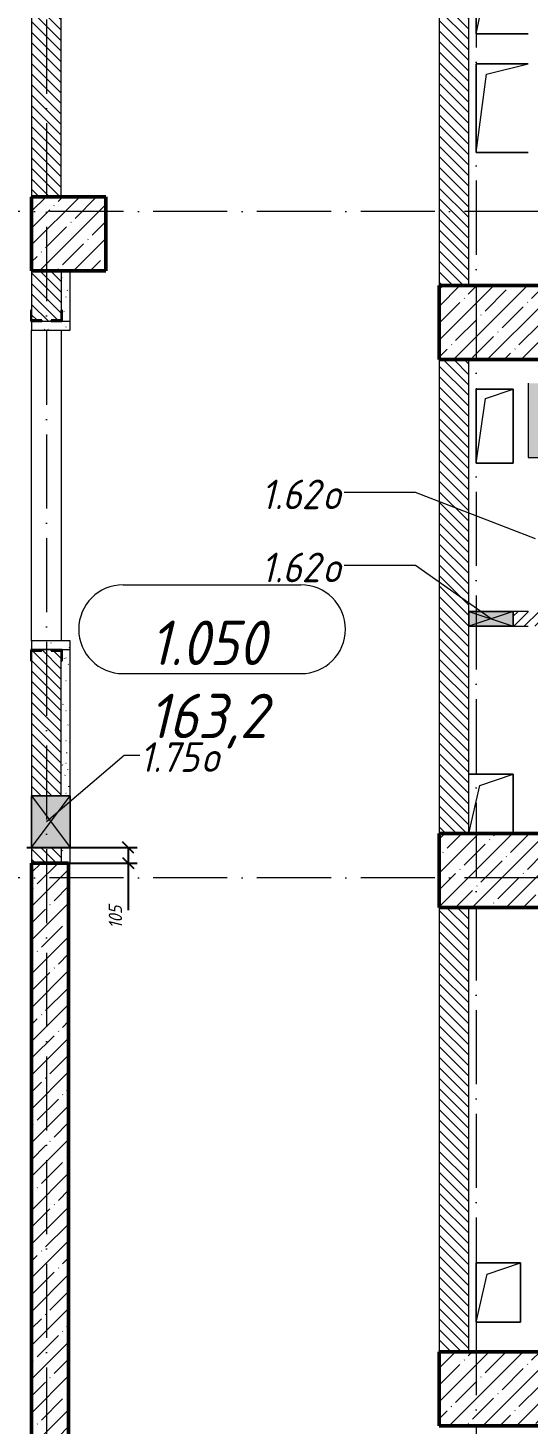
# Model space of a CAD drawing. Header units: millimetres. Extents: x -12989 to 629078, y -109036 to 555275.
# Drawn here: x 587739 to 591113, y 325284 to 334713 of the extents above; entities that cross this region are included whole.
import ezdxf

# ---------------------------------------------------------------- set-up
doc = ezdxf.new("R2010")
doc.units = ezdxf.units.MM
doc.linetypes.add('50_200_ШТРИХ_1Т_ш5_п1_п1_', pattern=[700, 500, -100, 0, -100])
for name, color, linetype, lineweight in [('A-____-____-DIMS', 7, 'Continuous', 9), ('A-DETL-GENF-OTLN', 7, 'Continuous', 9), ('A-FLOR-____-OTLN', 7, 'Continuous', 9), ('A-GENM-____-MCUT', 7, 'Continuous', 25), ('A-GENM-____-OTLN', 7, 'Continuous', 9), ('A-GENM-____-OTLN-1', 7, 'Continuous', 25), ('A-GLAZ-____-IDEN', 7, 'Continuous', 9), ('A-GLAZ-____-OTLN', 7, 'Continuous', 9), ('A-WALL-____-MCUT', 7, 'Continuous', 13), ('A-WALL-____-MCUT-2', 7, 'Continuous', 50), ('A-WALL-____-PATT-1', 7, 'Continuous', 9), ('A-WALL-FNSH-MCUT-1', 7, 'Continuous', 9), ('I-WALL-____-OTLN', 7, 'Continuous', 9), ('S-COLS-____-MCUT', 7, 'Continuous', 50), ('S-COLS-____-OTLN', 7, 'Continuous', 9), ('S-GRID-____-OTLN-1', 7, '50_200_ШТРИХ_1Т_ш5_п1_п1_', 9)]:
    doc.layers.add(name, color=color, linetype=linetype, lineweight=lineweight)
doc.layers.add('A-AREA-IDEN-1', color=7, linetype='Continuous', lineweight=9, true_color=0xaaaaaa)
doc.layers.add('A-WALL-____-PATT-2', color=7, linetype='Continuous', lineweight=9, true_color=0x787878)
doc.styles.add('ISOCPEUR_I', font='isocpeui.ttf', dxfattribs={"width": 0.9, "height": 2.5})
doc.styles.add('ISOCPEUR_I_11', font='isocpeui.ttf', dxfattribs={"width": 0.9, "height": 200})
doc.styles.add('ISOCPEUR_I_7', font='isocpeui.ttf', dxfattribs={"width": 0.9, "height": 90})
doc.dimstyles.new('ISO-1_8_0_9К_СРЕДНИЙ_Кладочные_1', dxfattribs={"dimscale": 304.8, "dimtxt": 89.638306, "dimasz": 0.246063, "dimexe": 0.19685, "dimexo": 0, "dimgap": 0, "dimtad": 1, "dimdec": 3, "dimrnd": 0.001, "dimdsep": 46, "dimtxsty": 'ISOCPEUR_I_7', "dimblk1": 'OBLIQUE', "dimblk2": 'OBLIQUE', "dimsah": 1, "dimcen": 0.09, "dimdle": 0.19685, "dimazin": 0, "dimtfac": 1, "dimtdec": 4, "dimtix": 1, "dimtmove": 0, "dimatfit": 3, "dimfxl": 1, "dimtvp": 1, "dimtolj": 1, "dimtzin": 0, "dimarcsym": 2})
pattern_1 = [(135, (513013.31, 265891.49), (-35.35534, -35.35534), [])]
pattern_2 = [(0, (513013.31, 265891.49), (203.2, 50.8), [3.353, -149.047, 3.353, -149.047, -812.8]), (0, (513013.31, 265891.49), (203.2, 50.8), [-304.8, 3.353, -301.447, 3.353, -149.047, -355.6]), (0, (513013.31, 265891.49), (203.2, 50.8), [-762, 3.353, -98.247, 3.353, -250.647]), (120, (513089.51, 265916.89), (-145.59409, 150.576362), [3.353, -149.047, 3.353, -149.047, -812.8]), (120, (513089.51, 265916.89), (-145.59409, 150.576362), [-304.8, 3.353, -301.447, 3.353, -149.047, -355.6]), (120, (513089.51, 265916.89), (-145.59409, 150.576362), [-762, 3.353, -98.247, 3.353, -250.647]), (240, (513114.91, 266018.49), (-57.60591, -201.376362), [3.353, -149.047, 3.353, -149.047, -812.8]), (240, (513114.91, 266018.49), (-57.60591, -201.376362), [-304.8, 3.353, -301.447, 3.353, -149.047, -355.6]), (240, (513114.91, 266018.49), (-57.60591, -201.376362), [-762, 3.353, -98.247, 3.353, -250.647])]

# ---------------------------------------------------------------- blocks, each defined once
blk = doc.blocks.new('BSC_Колонна _Прямоугольная - 500х700-V128-АР1_План отверстий 1 этажа в осях 1-64_Ю-ЯЯ')
at = {"layer": 'S-COLS-____-OTLN'}
h = blk.add_hatch(dxfattribs=at)
h.set_pattern_fill('FP_139', color=256, style=0, pattern_type=2)
h.set_pattern_definition([(315, (-63131.04, 77850), (114.04925, 114.04925), []), (315, (-63131.04, 77735.95), (114.04925, 114.04925), [201.613, -40.323, 3.353, -36.97])])
h.paths.add_polyline_path([(-250, 350), (-250, -350), (250, -350), (250, 350)], flags=0)
at = {"layer": 'S-COLS-____-MCUT'}
for p, q in [((250, 350), (-250, 350)), ((-250, 350), (-250, -350)), ((250, -350), (250, 350)), ((-250, -350), (250, -350))]:
    blk.add_line(p, q, dxfattribs=at)
blk = doc.blocks.new('BSC_Колонна _Прямоугольная - 500х700-V148-АР1_План отверстий 1 этажа в осях 1-64_Ю-ЯЯ')
at = {"layer": 'S-COLS-____-OTLN'}
h = blk.add_hatch(dxfattribs=at)
h.set_pattern_fill('FP_160', color=256, style=0, pattern_type=2)
h.set_pattern_definition([(315, (-59631.04, 77850), (114.04925, 114.04925), []), (315, (-59631.04, 77735.95), (114.04925, 114.04925), [201.613, -40.323, 3.353, -36.97])])
h.paths.add_polyline_path([(-250, 350), (-250, -350), (250, -350), (250, 350)], flags=0)
at = {"layer": 'S-COLS-____-MCUT'}
for p, q in [((250, 350), (-250, 350)), ((-250, 350), (-250, -350)), ((250, -350), (250, 350)), ((-250, -350), (250, -350))]:
    blk.add_line(p, q, dxfattribs=at)
blk = doc.blocks.new('BSC_Колонна _Прямоугольная - 500х700-V151-АР1_План отверстий 1 этажа в осях 1-64_Ю-ЯЯ')
at = {"layer": 'S-COLS-____-OTLN'}
h = blk.add_hatch(dxfattribs=at)
h.set_pattern_fill('FP_163', color=256, style=0, pattern_type=2)
h.set_pattern_definition([(315, (-66831.04, 77850), (114.04925, 114.04925), []), (315, (-66831.04, 77735.95), (114.04925, 114.04925), [201.613, -40.323, 3.353, -36.97])])
h.paths.add_polyline_path([(-250, -350), (250, -350), (250, 350), (-250, 350), (-250, 95.4)], flags=0)
at = {"layer": 'S-COLS-____-MCUT'}
for p, q in [((250, 350), (-250, 350)), ((-250, 350), (-250, -350)), ((250, -350), (250, 350)), ((-250, -350), (250, -350))]:
    blk.add_line(p, q, dxfattribs=at)
blk = doc.blocks.new('BSC_Колонна _Прямоугольная - 500х500-V166-АР1_План отверстий 1 этажа в осях 1-64_Ю-ЯЯ')
at = {"layer": 'S-COLS-____-OTLN'}
h = blk.add_hatch(dxfattribs=at)
h.set_pattern_fill('FP_178', color=256, style=0, pattern_type=2)
h.set_pattern_definition([(45, (-75000, -67431.04), (-114.04925, 114.04925), []), (45, (-74885.95, -67431.04), (-114.04925, 114.04925), [201.613, -40.323, 3.353, -36.97])])
h.paths.add_polyline_path([(-250, -250), (250, -250), (250, 250), (-250, 250)], flags=0)
at = {"layer": 'S-COLS-____-MCUT'}
for p, q in [((250, 250), (-250, 250)), ((-250, 250), (-250, -250)), ((250, -250), (250, 250)), ((-250, -250), (250, -250))]:
    blk.add_line(p, q, dxfattribs=at)
blk = doc.blocks.new('Фахверк_СКБ_Уголок - 200_3600-27915153-АР1_План отверстий 1 этажа в осях 1-64_Ю-ЯЯ')
at = {"layer": 'A-GENM-____-MCUT'}
for p, q in [((125, 156), (50, 156)), ((50, 156), (50, 150)), ((50, 150), (119, 150)), ((119, 150), (119, 81)), ((125, 81), (125, 156)), ((119, 81), (125, 81)), ((125, 19), (119, 19)), ((119, 19), (119, -50)), ((125, -56), (125, 19)), ((119, -50), (50, -50)), ((50, -50), (50, -56)), ((50, -56), (125, -56))]:
    blk.add_line(p, q, dxfattribs=at)
blk = doc.blocks.new('154_Стойка_СКБ_Уголок - СМ-2590_200-37111837-АР1_План отверстий 1 этажа в осях 1-64_Ю-ЯЯ')
at = {"layer": 'A-GENM-____-MCUT'}
for p, q in [((125, 156), (125, 81)), ((200, 156), (125, 156)), ((131, 81), (131, 150)), ((131, 150), (200, 150)), ((200, 150), (200, 156)), ((125, 81), (131, 81)), ((131, 19), (125, 19)), ((125, 19), (125, -56)), ((131, -50), (131, 19)), ((125, -56), (200, -56)), ((200, -50), (131, -50)), ((200, -56), (200, -50))]:
    blk.add_line(p, q, dxfattribs=at)
blk = doc.blocks.new('Стойка_Влож_Полоса боковая - Полоса-28213942-АР1_План отверстий 1 этажа в осях 1-64_Ю-ЯЯ')
at = {"layer": 'A-GENM-____-OTLN'}
for p, q in [((-5, 60), (0, 60)), ((-5, -60), (-5, 60)), ((0, 31), (0, -31)), ((0, -60), (-5, -60))]:
    blk.add_line(p, q, dxfattribs=at)
blk = doc.blocks.new('AR_Отверстие Ниша - Лючок-32402957-АР1_План отверстий 1 этажа в осях 1-64_Ю-ЯЯ')
at = {"layer": 'A-GLAZ-____-OTLN'}
blk.add_hatch(color=256, dxfattribs=at).paths.add_polyline_path([(-250, 47), (-250, -50), (250, -50), (250, 50), (-250, 50)], flags=0)
for p, q in [((250, 50), (-250, 50)), ((-250, 50), (-250, -50)), ((-250, -50), (250, -50))]:
    blk.add_line(p, q, dxfattribs=at)
blk = doc.blocks.new('AR_Отверстие прямоугольное _в плите_ - AR_Отверстие прямоугольное _в плите_-V185-АР1_План отверстий 1 этажа в осях 1-64_Ю-ЯЯ')
at = {"layer": 'A-GENM-____-OTLN'}
for p, q in [((125, 250), (-125, 250)), ((-125, 250), (-125, -250)), ((-62.5, 187.5), (125, 250)), ((125, -250), (125, 250)), ((-125, -250), (-62.5, 187.5)), ((-125, -250), (125, -250))]:
    blk.add_line(p, q, dxfattribs=at)
blk = doc.blocks.new('AR_Отверстие прямоугольное _в плите_ - AR_Отверстие прямоугольное _в плите_-V235-АР1_План отверстий 1 этажа в осях 1-64_Ю-ЯЯ')
at = {"layer": 'A-GENM-____-OTLN'}
for p, q in [((175, 250), (-175, 250)), ((-175, 250), (-175, -250)), ((-87.5, 162.5), (175, 250)), ((-175, -250), (-87.5, 162.5)), ((-175, -250), (175, -250))]:
    blk.add_line(p, q, dxfattribs=at)
blk = doc.blocks.new('AR_Отверстие прямоугольное _в плите_ - AR_Отверстие прямоугольное _в плите_-30552533-АР1_План отверстий 1 этажа в осях 1-64_Ю-ЯЯ')
at = {"layer": 'A-GENM-____-OTLN'}
for p, q in [((175, 300), (-175, 300)), ((-175, 300), (-175, -300)), ((-105, 230), (175, 300)), ((-175, -300), (-105, 230)), ((-175, -300), (175, -300))]:
    blk.add_line(p, q, dxfattribs=at)
blk = doc.blocks.new('AR_Отверстие прямоугольное _в плите_ - AR_Отверстие прямоугольное _в плите_-30552629-АР1_План отверстий 1 этажа в осях 1-64_Ю-ЯЯ')
at = {"layer": 'A-GENM-____-OTLN'}
for p, q in [((150, 200), (-150, 200)), ((-75, 125), (150, 200)), ((150, -200), (150, 200)), ((-150, -200), (-75, 125))]:
    blk.add_line(p, q, dxfattribs=at)
blk = doc.blocks.new('AR_Отверстие прямоугольное _в плите_ - AR_Отверстие прямоугольное _в плите_-V241-АР1_План отверстий 1 этажа в осях 1-64_Ю-ЯЯ')
at = {"layer": 'A-GENM-____-OTLN'}
for p, q in [((150, 200), (-150, 200)), ((-150, 200), (-150, -200)), ((-75, 125), (150, 200)), ((150, -200), (150, 200)), ((-150, -200), (-75, 125)), ((-150, -200), (150, -200))]:
    blk.add_line(p, q, dxfattribs=at)
blk = doc.blocks.new('AR_Отверстие прямоугольное _в стене__БезПР - AR_Отверстие прямоугольное _в стене__БезПР-37119476-АР1_План отверстий 1 этажа в осях 1-64_Ю-ЯЯ')
at = {"layer": 'A-GLAZ-____-OTLN'}
blk.add_hatch(color=256, dxfattribs=at).paths.add_polyline_path([(175, 100), (-175, 100), (-175, -160), (175, -160)], flags=0)
at = {"layer": 'A-DETL-GENF-OTLN'}
for p, q in [((-175, -160), (-175, 100)), ((-175, 100), (175, 100)), ((175, 100), (-175, -160)), ((-175, 100), (175, -160)), ((175, 100), (-175, 100)), ((-175, 100), (-175, -160)), ((175, 100), (175, -160)), ((175, -160), (175, 100)), ((175, -160), (-175, -160)), ((-175, -160), (175, -160))]:
    blk.add_line(p, q, dxfattribs=at)
blk = doc.blocks.new('AR_Отверстие прямоугольное _в стене__БезПР - AR_Отверстие прямоугольное _в стене__БезПР-36427571-АР1_План отверстий 1 этажа в осях 1-64_Ю-ЯЯ')
at = {"layer": 'A-GLAZ-____-OTLN'}
blk.add_hatch(color=256, dxfattribs=at).paths.add_polyline_path([(150, -50), (150, 50), (-150, 50), (-150, -50)], flags=0)
at = {"layer": 'A-DETL-GENF-OTLN'}
for p, q in [((-150, -50), (-150, 50)), ((-150, 50), (150, 50)), ((150, 50), (-150, -50)), ((-150, 50), (150, -50)), ((150, 50), (-150, 50)), ((-150, 50), (-150, -50)), ((150, 50), (150, -50)), ((150, -50), (150, 50)), ((150, -50), (-150, -50)), ((-150, -50), (150, -50))]:
    blk.add_line(p, q, dxfattribs=at)
at = {"layer": 'A-GLAZ-____-OTLN'}
blk.add_line((150, 50), (-150, 50), dxfattribs=at)
blk = doc.blocks.new('_Oblique')
at = {"color": 0, "linetype": 'ByBlock', "lineweight": -2}
blk.add_line((-0.5, -0.5), (0.5, 0.5), dxfattribs=at)
blk = doc.blocks.new('*D5619')
at = {"layer": 'A-____-____-DIMS', "color": 0, "lineweight": -2, "transparency": 16777216}
for p, q in [((587730.7, 329177.5), (588475, 329177.5)), ((588415, 329177.5), (588415, 329012.5)), ((588013.3, 329072.5), (588475, 329072.5)), ((588415, 329072.5), (588415, 328754.9))]:
    blk.add_line(p, q, dxfattribs=at)
at = {"layer": 'Defpoints', "color": 0, "transparency": 16777216}
for p in [(587730.7, 329177.5), (588415, 329177.5), (588013.3, 329072.5)]:
    blk.add_point(p, dxfattribs=at)
at = {"layer": 'A-____-____-DIMS', "color": 0, "lineweight": -2, "transparency": 16777216, "xscale": 75, "yscale": 75, "zscale": 75}
for p, rotation in [((588415, 329177.5), 90), ((588415, 329072.5), 270)]:
    blk.add_blockref('_Oblique', p, dxfattribs=dict(at, rotation=rotation))
at = {"layer": 'A-____-____-DIMS', "color": 0, "transparency": 16777216, "insert": (588283.6, 328630.8), "char_height": 90, "width": 368.207, "attachment_point": 1, "rotation": 90, "line_spacing_factor": 1.149209, "style": 'ISOCPEUR_I_7'}
blk.add_mtext('\\A1;105', dxfattribs=at)
blk = doc.blocks.new('AAR_СКБ_Марка_помещения_1_5 ммп - Номер _ Площадь-27962135-АИ_План этажа_Стены_1')
at = {"layer": 'A-AREA-IDEN-1'}
for p, q in [((-2.987, 3), (3.013, 3)), ((-2.987, 0), (3.013, 0))]:
    blk.add_line(p, q, dxfattribs=at)
for centre, start, end in [((-2.987, 1.5), 90, 270), ((3.013, 1.5), 270, 90)]:
    blk.add_arc(centre, 1.5, start, end, dxfattribs=at)

msp = doc.modelspace()

# ---------------------------------------------------------------- hatches: boundary and pattern name
at = {"layer": 'A-WALL-____-PATT-1'}
h = msp.add_hatch(dxfattribs=at)
h.set_pattern_fill('FP_6', color=256, style=0, pattern_type=2)
h.set_pattern_definition(pattern_1)
h.paths.add_polyline_path([(587963.3109, 333572.5335), (587963.3109, 335772.5335), (587763.3109, 335772.5335), (587763.3109, 333572.5335)], flags=0)
h = msp.add_hatch(dxfattribs=at)
h.set_pattern_fill('FP_6', color=256, style=0, pattern_type=2)
h.set_pattern_definition(pattern_1)
h.paths.add_polyline_path([(590513.3109, 332972.5335), (590713.3109, 332972.5335), (590713.3109, 335772.5335), (590513.3109, 335772.5335)], flags=0)
h = msp.add_hatch(dxfattribs=at)
h.set_pattern_fill('FP_6', color=256, style=0, pattern_type=2)
h.set_pattern_definition(pattern_1)
h.paths.add_polyline_path([(587763.3109, 329072.5335), (587963.3109, 329072.5335), (587963.3109, 329177.5335), (587763.3109, 329177.5335)], flags=0)
h.paths.add_polyline_path([(587900.1165, 329527.5335), (587963.3109, 329527.5335), (587963.3109, 330506.5335), (587894.3109, 330506.5335), (587894.3109, 330512.5335), (587832.3109, 330512.5335), (587832.3109, 330506.5335), (587763.3109, 330506.5335), (587763.3109, 329527.5335)], flags=0)
h.paths.add_polyline_path([(587894.3109, 332732.5335), (587894.3109, 332738.5335), (587963.3109, 332738.5335), (587963.3109, 333072.5335), (587763.3109, 333072.5335), (587763.3109, 332738.5335), (587832.3109, 332738.5335), (587832.3109, 332732.5335)], flags=0)
h = msp.add_hatch(dxfattribs=at)
h.set_pattern_fill('FP_6', color=256, style=0, pattern_type=2)
h.set_pattern_definition(pattern_1)
h.paths.add_polyline_path([(590513.3109, 329272.5335), (590713.3109, 329272.5335), (590713.3109, 332472.5335), (590513.3109, 332472.5335), (590513.3109, 329573.2899)], flags=0)
h = msp.add_hatch(dxfattribs=at)
h.set_pattern_fill('FP_5', color=256, style=0, pattern_type=2)
h.set_pattern_definition([(45, (513013.31, 265891.49), (-35.35534, 35.35534), [])])
h.paths.add_polyline_path([(596413.3109, 330672.5335), (596413.3109, 330772.5335), (593463.3109, 330772.5335), (593463.3109, 330672.5335), (594302.9329, 330672.5335)], flags=0)
h.paths.add_polyline_path([(592535.4322, 330672.5335), (593413.3109, 330672.5335), (593413.3109, 330675.5335), (593460.3109, 330675.5335), (593460.3109, 330769.5335), (593413.3109, 330769.5335), (593413.3109, 330772.5335), (591013.3109, 330772.5335), (591013.3109, 330672.5335), (591213.3109, 330672.5335)], flags=0)
h = msp.add_hatch(dxfattribs=at)
h.set_pattern_fill('FP_13', color=256, style=0, pattern_type=2)
h.set_pattern_definition([(45, (513013.31, 265891.49), (-114.04925, 114.04925), []), (45, (513127.36, 265891.49), (-114.04925, 114.04925), [201.612, -40.322, 3.353, -36.97])])
h.paths.add_polyline_path([(587763.3109, 321022.5335), (588013.3109, 321022.5335), (588013.3109, 329072.5335), (587763.3109, 329072.5335), (587763.3109, 321500.8644)], flags=0)
h = msp.add_hatch(dxfattribs=at)
h.set_pattern_fill('FP_6', color=256, style=0, pattern_type=2)
h.set_pattern_definition(pattern_1)
h.paths.add_polyline_path([(590713.3109, 325772.5335), (590713.3109, 328772.5335), (590513.3109, 328772.5335), (590513.3109, 325772.5335)], flags=0)
at = {"layer": 'A-WALL-____-PATT-2'}
h = msp.add_hatch(dxfattribs=at)
h.set_pattern_fill('FP_187', color=256, style=0, pattern_type=2)
h.set_pattern_definition(pattern_2)
h.paths.add_polyline_path([(587963.3109, 329072.5335), (588023.3109, 329072.5335), (588023.3109, 329177.5335), (587963.3109, 329177.5335)], flags=0)
h.paths.add_polyline_path([(588023.3109, 329527.5335), (588023.3109, 330512.5335), (587969.3109, 330512.5335), (587969.3109, 330437.5335), (587963.3109, 330437.5335), (587963.3109, 329527.5335), (588004.3526, 329527.5335)], flags=0)
h.paths.add_polyline_path([(588023.3109, 332732.5335), (588023.3109, 333072.5335), (587963.3109, 333072.5335), (587963.3109, 332807.5335), (587969.3109, 332807.5335), (587969.3109, 332732.5335)], flags=0)
h = msp.add_hatch(dxfattribs=at)
h.set_pattern_fill('FP_187', color=256, style=0, pattern_type=2)
h.set_pattern_definition(pattern_2)
h.paths.add_polyline_path([(587969.3109, 332672.5335), (588023.3109, 332672.5335), (588023.3109, 332732.5335), (587763.3109, 332732.5335), (587763.3109, 332672.5335), (587963.3109, 332672.5335)], flags=0)
h = msp.add_hatch(dxfattribs=at)
h.set_pattern_fill('FP_187', color=256, style=0, pattern_type=2)
h.set_pattern_definition(pattern_2)
h.paths.add_polyline_path([(587763.3109, 330512.5335), (587803.3109, 330512.5335), (587803.3109, 330517.5335), (587923.3109, 330517.5335), (587923.3109, 330512.5335), (588023.3109, 330512.5335), (588023.3109, 330572.5335), (587763.3109, 330572.5335)], flags=0)

# ---------------------------------------------------------------- linework, layer by layer
at = {"layer": 'A-FLOR-____-OTLN'}
for p, q in [((590763.3109, 334672.5335), (590763.3109, 335172.5335)), ((591113.3109, 334672.5335), (590763.3109, 334672.5335)), ((590763.3109, 334470.1677), (591113.3109, 334470.1677)), ((590763.3109, 333870.1677), (590763.3109, 334470.1677)), ((591113.3109, 333870.1677), (590763.3109, 333870.1677)), ((590763.3113, 332272.186), (591013.3113, 332272.186)), ((590763.3113, 331772.186), (590763.3113, 332272.186)), ((591013.3113, 332272.186), (591013.3113, 331772.186)), ((591013.3113, 331772.186), (590763.3113, 331772.186)), ((590713.3109, 329672.5335), (591013.3109, 329672.5335)), ((591013.3109, 329672.5335), (591013.3109, 329272.5335)), ((590763.3109, 326372.5335), (591063.3109, 326372.5335)), ((590763.3109, 325972.5335), (590763.3109, 326372.5335)), ((591063.3109, 326372.5335), (591063.3109, 325972.5335)), ((591063.3109, 325972.5335), (590763.3109, 325972.5335))]:
    msp.add_line(p, q, dxfattribs=at)
at = {"layer": 'A-GLAZ-____-IDEN'}
for p, q in [((590354.2429, 331575.0029), (589872.1395, 331575.0029)), ((591163.3109, 331262.5335), (590354.2429, 331575.0029)), ((590354.2429, 331081.5178), (589872.1395, 331081.5178)), ((590863.3109, 330722.5335), (590354.2429, 331081.5178)), ((587863.3109, 329352.5335), (588388.8112, 329800.7181)), ((588388.8112, 329800.7181), (588493.0014, 329800.7181))]:
    msp.add_line(p, q, dxfattribs=at)
at = {"layer": 'A-WALL-____-MCUT'}
for p, q in [((587763.3109, 335772.5335), (587763.3109, 333572.5335)), ((587963.3109, 333572.5335), (587963.3109, 335772.5335)), ((590513.3109, 335772.5335), (590513.3109, 332972.5335)), ((590713.3109, 332972.5335), (590713.3109, 335772.5335)), ((587763.3109, 333072.5335), (587763.3109, 332807.5335)), ((587963.3109, 333072.5335), (587963.3109, 333072.5335)), ((587963.3109, 333072.5335), (587963.3109, 332807.5335)), ((587832.3109, 332732.5335), (587894.3109, 332732.5335)), ((590513.3109, 332472.5335), (590513.3109, 329272.5335)), ((590713.3109, 330772.5335), (590713.3109, 332472.5335)), ((590713.3109, 329272.5335), (590713.3109, 330672.5335)), ((587763.3109, 330437.5335), (587763.3109, 329527.5335)), ((587963.3109, 329527.5335), (587963.3109, 330437.5335)), ((587763.3109, 329177.5335), (587763.3109, 329072.5335)), ((587963.3109, 329177.5335), (587963.3109, 329072.5335)), ((590513.3109, 328772.5335), (590513.3109, 325772.5335)), ((590713.3109, 325772.5335), (590713.3109, 328772.5335))]:
    msp.add_line(p, q, dxfattribs=at)
at = {"layer": 'A-WALL-____-MCUT-2'}
for p, q in [((587763.3109, 329072.5335), (587763.3109, 321022.5335)), ((588013.3109, 329072.5335), (587763.3109, 329072.5335)), ((588013.3109, 321022.5335), (588013.3109, 329072.5335))]:
    msp.add_line(p, q, dxfattribs=at)
at = {"layer": 'A-WALL-FNSH-MCUT-1'}
for p, q in [((588023.3109, 332672.5335), (588023.3109, 333072.5335)), ((587763.3109, 332732.5335), (587763.3109, 332672.5335)), ((587969.3109, 332732.5335), (588023.3109, 332732.5335)), ((587763.3109, 332672.5335), (588023.3109, 332672.5335)), ((591113.3109, 330772.5335), (591013.3109, 330772.5335)), ((591013.3109, 330672.5335), (591113.3109, 330672.5335)), ((588023.3109, 330572.5335), (587763.3109, 330572.5335)), ((587763.3109, 330572.5335), (587763.3109, 330512.5335)), ((588023.3109, 329527.5335), (588023.3109, 330572.5335)), ((588023.3109, 330512.5335), (587969.3109, 330512.5335)), ((588023.3109, 329072.5335), (588023.3109, 329177.5335)), ((587963.3109, 329072.5335), (588023.3109, 329072.5335))]:
    msp.add_line(p, q, dxfattribs=at)
at = {"layer": 'I-WALL-____-OTLN'}
for p, q in [((587763.3109, 330572.5335), (587763.3109, 332672.5335)), ((587963.3109, 332672.5335), (587963.3109, 330572.5335))]:
    msp.add_line(p, q, dxfattribs=at)
at = {"layer": 'S-GRID-____-OTLN-1'}
for p, q in [((590763.3109, 356784.3429), (590763.3109, 305473.1205)), ((587863.3109, 356471.469), (587863.3109, 305722.4701)), ((617087.7175, 333472.5335), (508344.5407, 333472.5335)), ((617087.7175, 328972.5335), (508344.5407, 328972.5335))]:
    msp.add_line(p, q, dxfattribs=at)

# ---------------------------------------------------------------- block references
at = {"layer": 'A-AREA-IDEN-1', "xscale": 199.9999999999999, "yscale": 199.9999999999999, "zscale": 199.9999999999999}
msp.add_blockref('AAR_СКБ_Марка_помещения_1_5 ммп - Номер _ Площадь-27962135-АИ_План этажа_Стены_1', (588978.4889, 330351.8563), dxfattribs=at)
at = {"layer": 'A-GENM-____-OTLN'}
for name, p in [('AR_Отверстие прямоугольное _в плите_ - AR_Отверстие прямоугольное _в плите_-V235-АР1_План отверстий 1 этажа в осях 1-64_Ю-ЯЯ', (590938.3109, 334922.5335)), ('AR_Отверстие прямоугольное _в плите_ - AR_Отверстие прямоугольное _в плите_-30552533-АР1_План отверстий 1 этажа в осях 1-64_Ю-ЯЯ', (590938.3109, 334170.1677)), ('AR_Отверстие прямоугольное _в плите_ - AR_Отверстие прямоугольное _в плите_-V185-АР1_План отверстий 1 этажа в осях 1-64_Ю-ЯЯ', (590888.3113, 332022.186)), ('AR_Отверстие прямоугольное _в плите_ - AR_Отверстие прямоугольное _в плите_-30552629-АР1_План отверстий 1 этажа в осях 1-64_Ю-ЯЯ', (590863.3109, 329472.5335)), ('AR_Отверстие прямоугольное _в плите_ - AR_Отверстие прямоугольное _в плите_-V241-АР1_План отверстий 1 этажа в осях 1-64_Ю-ЯЯ', (590913.3109, 326172.5335))]:
    msp.add_blockref(name, p, dxfattribs=at)
at = {"layer": 'A-GENM-____-OTLN', "rotation": 270}
msp.add_blockref('Стойка_Влож_Полоса боковая - Полоса-28213942-АР1_План отверстий 1 этажа в осях 1-64_Ю-ЯЯ', (587863.3109, 330512.5335), dxfattribs=at)
at = {"layer": 'A-GENM-____-OTLN-1', "rotation": 270}
for name, p in [('Фахверк_СКБ_Уголок - 200_3600-27915153-АР1_План отверстий 1 этажа в осях 1-64_Ю-ЯЯ', (587813.3109, 332857.5335)), ('154_Стойка_СКБ_Уголок - СМ-2590_200-37111837-АР1_План отверстий 1 этажа в осях 1-64_Ю-ЯЯ', (587813.3109, 330637.5335))]:
    msp.add_blockref(name, p, dxfattribs=at)
at = {"layer": 'A-GLAZ-____-OTLN'}
for name, p, rotation in [('AR_Отверстие Ниша - Лючок-32402957-АР1_План отверстий 1 этажа в осях 1-64_Ю-ЯЯ', (591163.3109, 332062.5335), 89.9999999999999), ('AR_Отверстие прямоугольное _в стене__БезПР - AR_Отверстие прямоугольное _в стене__БезПР-37119476-АР1_План отверстий 1 этажа в осях 1-64_Ю-ЯЯ', (587863.3109, 329352.5335), 90)]:
    msp.add_blockref(name, p, dxfattribs=dict(at, rotation=rotation))
msp.add_blockref('AR_Отверстие прямоугольное _в стене__БезПР - AR_Отверстие прямоугольное _в стене__БезПР-36427571-АР1_План отверстий 1 этажа в осях 1-64_Ю-ЯЯ', (590863.3109, 330722.5335), dxfattribs=at)
at = {"layer": 'S-COLS-____-OTLN'}
msp.add_blockref('BSC_Колонна _Прямоугольная - 500х500-V166-АР1_План отверстий 1 этажа в осях 1-64_Ю-ЯЯ', (588013.3109, 333322.5335), dxfattribs=at)
at = {"layer": 'S-COLS-____-OTLN', "rotation": 89.9999999999999}
for name, p in [('BSC_Колонна _Прямоугольная - 500х700-V151-АР1_План отверстий 1 этажа в осях 1-64_Ю-ЯЯ', (590863.3109, 332722.5335)), ('BSC_Колонна _Прямоугольная - 500х700-V128-АР1_План отверстий 1 этажа в осях 1-64_Ю-ЯЯ', (590863.3109, 329022.5335)), ('BSC_Колонна _Прямоугольная - 500х700-V148-АР1_План отверстий 1 этажа в осях 1-64_Ю-ЯЯ', (590863.3109, 325522.5335))]:
    msp.add_blockref(name, p, dxfattribs=at)

# ---------------------------------------------------------------- texts
at = {"layer": 'A-AREA-IDEN-1', "char_height": 300, "attachment_point": 8, "line_spacing_factor": 1.139951, "style": 'ISOCPEUR_I'}
for s, insert, width in [('\\pxqc,t8.46667,16.93333,25.4,33.86667,42.33333,50.8,59.26667,67.73333,76.2,84.66667,93.13333,101.6,110.06667,118.53333,127,135.46667,143.93333,152.4,160.86667,169.33333,177.8,186.26667,194.73333,203.2,211.66667,220.13333,228.6,237.06667,245.53333,254,262.46667,270.93333;{1.050}', (588953.0599, 330410.1862), 900), ('\\pxqc,t8.46667,16.93333,25.4,33.86667,42.33333,50.8,59.26667,67.73333,76.2,84.66667,93.13333,101.6,110.06667,118.53333,127,135.46667,143.93333,152.4,160.86667,169.33333,177.8,186.26667,194.73333,203.2,211.66667,220.13333,228.6,237.06667,245.53333,254,262.46667,270.93333;{163,2}', (588953.0599, 329846.2382), 914)]:
    msp.add_mtext(s, dxfattribs=dict(at, insert=insert, width=width))
at = {"layer": 'A-GLAZ-____-IDEN', "char_height": 200, "attachment_point": 1, "style": 'ISOCPEUR_I_11'}
for s, insert, width in [('1.62', (589312.6878, 331662.6174), 505.063125), ('\\fISOCPEUR|b0|i1|c204|p34|;\\W.9;о', (589729.4066, 331662.6174), 158.734125), ('1.62', (589312.6878, 331169.1324), 505.063125), ('\\fISOCPEUR|b0|i1|c204|p34|;\\W.9;о', (589729.4066, 331169.1324), 158.734125), ('1.75', (588493.0014, 329888.3327), 505.063125), ('\\fISOCPEUR|b0|i1|c204|p34|;\\W.9;о', (588909.7202, 329888.3327), 158.734125)]:
    msp.add_mtext(s, dxfattribs=dict(at, insert=insert, width=width))

# ---------------------------------------------------------------- dimensions: what is measured, and where the dimension line sits
at = {"layer": 'A-____-____-DIMS'}
dim = msp.add_linear_dim(base=(588414.9517, 329177.5335), p1=(588013.3109, 329072.5335), p2=(587730.6609, 329177.5335), angle=90, dimstyle='ISO-1_8_0_9К_СРЕДНИЙ_Кладочные_1', override={"dimpost": '<>', "dimfxl": 301.522793}, dxfattribs=at)
dim.commit()
dim.dimension.update_dxf_attribs({"geometry": '*D5619', "text_midpoint": (588343.6472, 328754.8735), "dimtype": 160, "text_rotation": 90})

doc.saveas('drawing.dxf')
